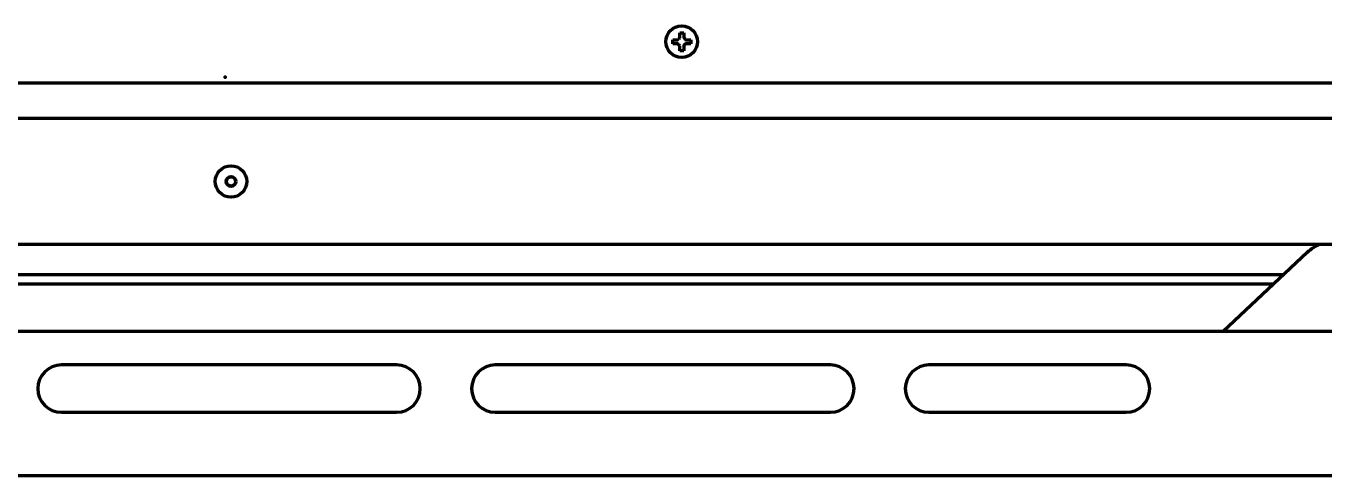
# Model space of a CAD drawing. Header units: inches. Extents: x -2898 to 7248, y 606 to 5598.
# Drawn here: x 3034.5 to 3363.7, y 684.1 to 798.3 of the extents above; entities that cross this region are included whole.
import ezdxf

# ---------------------------------------------------------------- set-up
doc = ezdxf.new("R2010")
doc.units = ezdxf.units.IN

msp = doc.modelspace()

# ---------------------------------------------------------------- linework, layer by layer
at = {"linetype": 'Continuous', "lineweight": 70}
for p, q in [((3198.55, 794.25), (3198.55, 794.75)), ((3198.55, 793.75), (3198.55, 794.25)), ((3203.15, 794.75), (3203.15, 794.25)), ((3203.15, 794.25), (3203.15, 793.75)), ((2697.05, 783.83), (3529.55, 783.83)), ((3470.79, 774.74), (2702.31, 774.74)), ((2715.75, 742.87), (3470.79, 742.87)), ((3359.47, 740.77), (3338.19, 720.75)), ((3353.44, 735.1), (2818.66, 735.1)), ((3350.93, 732.75), (2821.16, 732.75)), ((3459.05, 720.75), (2719.75, 720.75)), ((3128.55, 712.25), (3043.55, 712.25)), ((3238.55, 712.25), (3153.55, 712.25)), ((3313.55, 712.25), (3263.55, 712.25)), ((3043.55, 700.25), (3128.55, 700.25)), ((3153.55, 700.25), (3238.55, 700.25)), ((3263.55, 700.25), (3313.55, 700.25)), ((2696.05, 684.25), (3529.05, 684.25)), ((3039.04, 684.25), (3039.04, 684.15)), ((3047.41, 684.25), (3047.41, 684.15)), ((3048.96, 684.08), (3048.96, 684.25)), ((3049.11, 684.25), (3049.11, 684.15)), ((3052.05, 684.25), (3052.05, 684.08)), ((3068.89, 684.08), (3068.89, 684.25)), ((3072.65, 684.25), (3072.65, 684.15)), ((3072.74, 684.25), (3072.74, 684.15)), ((3080.1, 684.25), (3080.1, 684.15)), ((3080.13, 684.08), (3080.13, 684.25)), ((3083.19, 684.25), (3083.19, 684.08)), ((3086.04, 684.25), (3086.05, 684.25)), ((3088.24, 684.25), (3088.24, 684.15)), ((3089.04, 684.25), (3089.04, 684.15)), ((3093.9, 684.25), (3093.9, 684.15)), ((3099.39, 684.25), (3099.39, 684.15)), ((3100.31, 684.25), (3100.31, 684.08)), ((3107.5, 684.08), (3107.5, 684.25)), ((3108.48, 684.25), (3108.48, 684.15)), ((3113.15, 684.08), (3113.15, 684.25)), ((3114.53, 684.25), (3114.53, 684.08)), ((3117.21, 684.25), (3117.21, 684.15)), ((3126.52, 684.25), (3126.52, 684.15)), ((3126.6, 684.25), (3126.6, 684.15)), ((3129.28, 684.15), (3129.28, 684.25)), ((3142.6, 684.08), (3142.6, 684.25)), ((3142.6, 684.08), (3142.6, 684.25)), ((3144.89, 684.25), (3144.89, 684.08)), ((3153.75, 684.08), (3153.75, 684.25)), ((3175.5, 684.08), (3175.5, 684.25))]:
    msp.add_line(p, q, dxfattribs=at)
for centre, radius in [((3200.85, 794.25), 4), ((3086.55, 758.8), 4), ((3086.55, 758.8), 1.25), ((3086.55, 758.8), 1.15)]:
    msp.add_circle(centre, radius, dxfattribs=at)
for centre, radius, start, end in [((3367, 732.75), 11, 113.1931, 133.243), ((3043.55, 706.25), 6, 90, 270), ((3128.55, 706.25), 6, 270, 90), ((3153.55, 706.25), 6, 90, 270), ((3238.55, 706.25), 6, 270, 90), ((3263.55, 706.25), 6, 90, 270), ((3313.55, 706.25), 6, 270, 90)]:
    msp.add_arc(centre, radius, start, end, dxfattribs=at)
for points in [[(3198.55, 794.75), (3198.75, 794.75), (3198.96, 794.75), (3199.28, 794.75), (3199.39, 794.75), (3199.62, 794.75), (3199.73, 794.75), (3199.85, 794.75)], [(3201.35, 796.55), (3201.35, 796.35), (3201.35, 796.14), (3201.35, 795.82), (3201.35, 795.71), (3201.35, 795.48), (3201.35, 795.37), (3201.35, 795.25)], [(3203.15, 793.75), (3202.94, 793.75), (3202.73, 793.75), (3202.41, 793.75), (3202.3, 793.75), (3202.08, 793.75), (3201.96, 793.75), (3201.85, 793.75)], [(3200.35, 791.95), (3200.35, 792.16), (3200.35, 792.37), (3200.35, 792.69), (3200.35, 792.8), (3200.35, 793.03), (3200.35, 793.14), (3200.35, 793.25)]]:
    msp.add_open_spline(points, degree=3, knots=[0, 0, 0, 0, 0.5, 0.5, 0.75, 0.75, 1, 1, 1, 1], dxfattribs=at)
for points in [[(3199.85, 793.75), (3199.79, 793.75), (3199.68, 793.75), (3199.52, 793.75), (3199.36, 793.75), (3199.21, 793.75), (3199.06, 793.75), (3198.9, 793.75), (3198.73, 793.75), (3198.61, 793.75), (3198.55, 793.75)], [(3199.85, 794.75), (3199.87, 794.78), (3199.92, 794.83), (3199.99, 794.9), (3200.06, 794.97), (3200.13, 795.04), (3200.2, 795.11), (3200.28, 795.18), (3200.32, 795.23), (3200.35, 795.25)], [(3200.35, 793.25), (3200.32, 793.28), (3200.27, 793.33), (3200.2, 793.41), (3200.12, 793.48), (3200.05, 793.55), (3199.98, 793.62), (3199.92, 793.69), (3199.87, 793.73), (3199.85, 793.75)], [(3200.35, 795.25), (3200.35, 795.31), (3200.35, 795.42), (3200.35, 795.58), (3200.35, 795.74), (3200.35, 795.89), (3200.35, 796.04), (3200.35, 796.2), (3200.35, 796.37), (3200.35, 796.49), (3200.35, 796.55)], [(3200.35, 796.55), (3200.51, 796.55), (3200.85, 796.55), (3201.18, 796.55), (3201.35, 796.55)], [(3201.35, 795.25), (3201.37, 795.23), (3201.42, 795.18), (3201.5, 795.1), (3201.57, 795.03), (3201.64, 794.96), (3201.71, 794.89), (3201.78, 794.82), (3201.82, 794.78), (3201.85, 794.75)], [(3201.85, 793.75), (3201.82, 793.73), (3201.78, 793.68), (3201.7, 793.61), (3201.63, 793.54), (3201.56, 793.47), (3201.49, 793.4), (3201.42, 793.33), (3201.37, 793.28), (3201.35, 793.25)], [(3201.85, 794.75), (3201.9, 794.75), (3202.01, 794.75), (3202.17, 794.75), (3202.33, 794.75), (3202.49, 794.75), (3202.64, 794.75), (3202.79, 794.75), (3202.96, 794.75), (3203.08, 794.75), (3203.15, 794.75)], [(3201.35, 791.95), (3201.18, 791.95), (3200.85, 791.95), (3200.51, 791.95), (3200.35, 791.95)], [(3201.35, 793.25), (3201.35, 793.2), (3201.35, 793.09), (3201.35, 792.93), (3201.35, 792.77), (3201.35, 792.62), (3201.35, 792.46), (3201.35, 792.31), (3201.35, 792.14), (3201.35, 792.02), (3201.35, 791.95)]]:
    msp.add_open_spline(points, degree=3, dxfattribs=at)
msp.add_point((3085.05, 785.25), dxfattribs=at)

doc.saveas('drawing.dxf')
